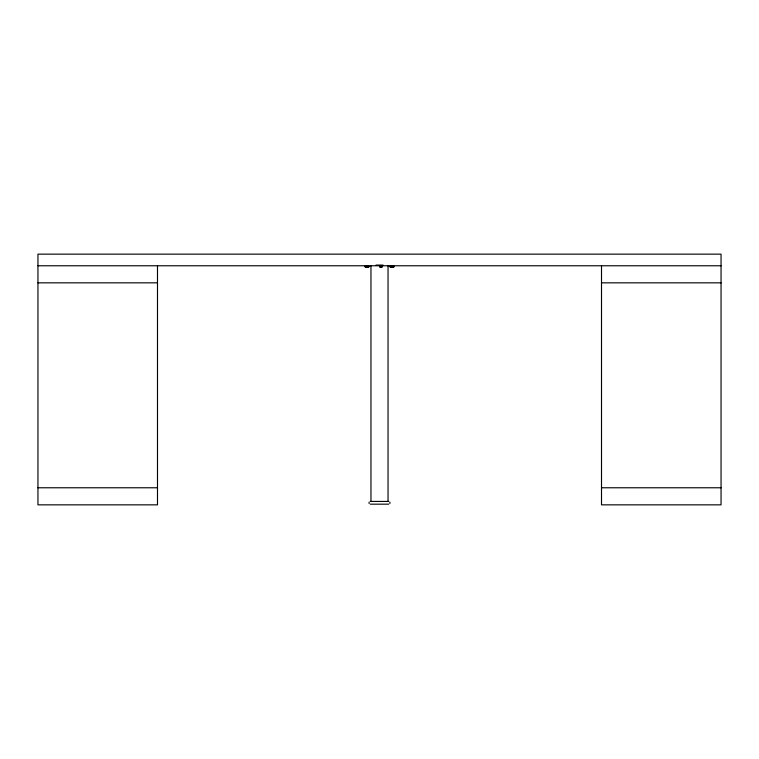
<?xml version="1.0" encoding="UTF-8"?>
<svg xmlns="http://www.w3.org/2000/svg" width="759" height="759" viewBox="0 0 759 759"><rect width="100%" height="100%" fill="white"/><g stroke="black" fill="none" stroke-linecap="round" stroke-linejoin="round"><path stroke-width="1.14" d="M369.092 502.116L369.092 503.483M389.908 503.483L389.908 502.116M367.375 266.959L367.375 265.935L368.058 265.935C367.413 267.339 369.253 267.159 368.741 265.935M381.293 265.935C380.638 267.339 382.479 267.159 381.976 265.935L380.61 265.935L380.61 266.959M392.394 266.959L392.394 265.935L393.077 265.935C392.431 267.339 394.263 267.159 393.76 265.935M368.162 266.959L368.741 266.807M381.397 266.959L381.976 266.807M393.181 266.959L393.76 266.807M366.72 266.959C368.068 266.684 365.696 267.386 366.606 265.935L365.923 265.935L365.923 266.959M391.729 266.959C393.077 266.684 390.714 267.386 391.625 265.935L390.942 265.935L390.942 266.959L390.259 266.807L390.259 265.935M368.513 266.893L365.468 266.893L365.24 265.935M381.739 266.893L379.927 266.807L379.927 265.935M393.532 266.893L390.259 266.807M366.606 266.807L365.923 266.807M368.058 266.807L367.375 266.807M381.293 266.807L380.61 266.807M391.625 266.807L390.942 266.807M393.077 266.807L392.394 266.807M376.009 265.081L382.991 265.081M37.95 265.764L721.05 265.764M364.823 266.618L369.168 266.618M379.5 266.618L382.394 266.618M389.832 266.618L394.177 266.618M364.87 266.684L369.111 266.684M379.557 266.684L382.346 266.684M389.889 266.684L394.13 266.684M37.95 282.841L157.493 282.841M601.507 282.841L721.05 282.841M37.95 487.771L157.493 487.771M601.507 487.771L721.05 487.771M370.278 501.433L388.722 501.433M370.278 504.166L388.722 504.166M391.938 266.893L392.28 266.959M380.496 266.959L379.927 266.807M366.692 265.935L367.271 266.959M365.468 266.893L365.24 266.807M601.507 265.764L601.507 504.849L721.05 504.849L721.05 254.151L37.95 254.151L37.95 504.849L157.493 504.849L157.493 265.764M388.039 265.764L388.039 501.433M370.961 265.764L370.961 501.433"/></g></svg>
